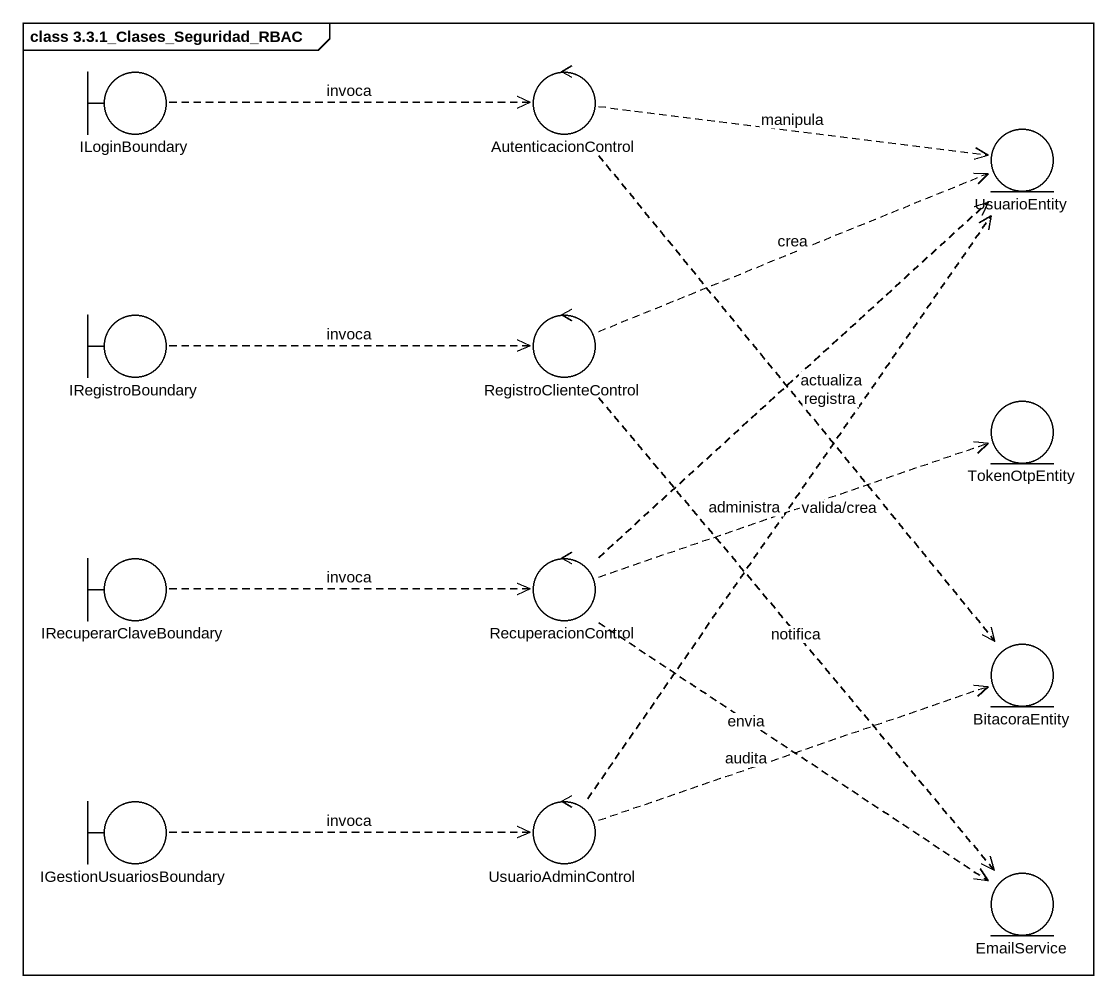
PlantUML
@startuml
mainframe class 3.3.1_Clases_Seguridad_RBAC
boundary ILoginBoundary
control AutenticacionControl
entity UsuarioEntity
boundary IRegistroBoundary
control RegistroClienteControl
entity TokenOtpEntity
boundary IRecuperarClaveBoundary
control RecuperacionControl
entity BitacoraEntity
boundary IGestionUsuariosBoundary
control UsuarioAdminControl
entity EmailService
ILoginBoundary .right.> AutenticacionControl : invoca
AutenticacionControl .right.> UsuarioEntity : manipula
AutenticacionControl ..> BitacoraEntity : registra
IRegistroBoundary .right.> RegistroClienteControl : invoca
RegistroClienteControl .right.> UsuarioEntity : crea
RegistroClienteControl ..> EmailService : notifica
IRecuperarClaveBoundary .right.> RecuperacionControl : invoca
RecuperacionControl .up.> UsuarioEntity : actualiza
RecuperacionControl .right.> TokenOtpEntity : valida/crea
RecuperacionControl ..> EmailService : envia
IGestionUsuariosBoundary .right.> UsuarioAdminControl : invoca
UsuarioAdminControl .up.> UsuarioEntity : administra
UsuarioAdminControl .right.> BitacoraEntity : audita
@enduml
